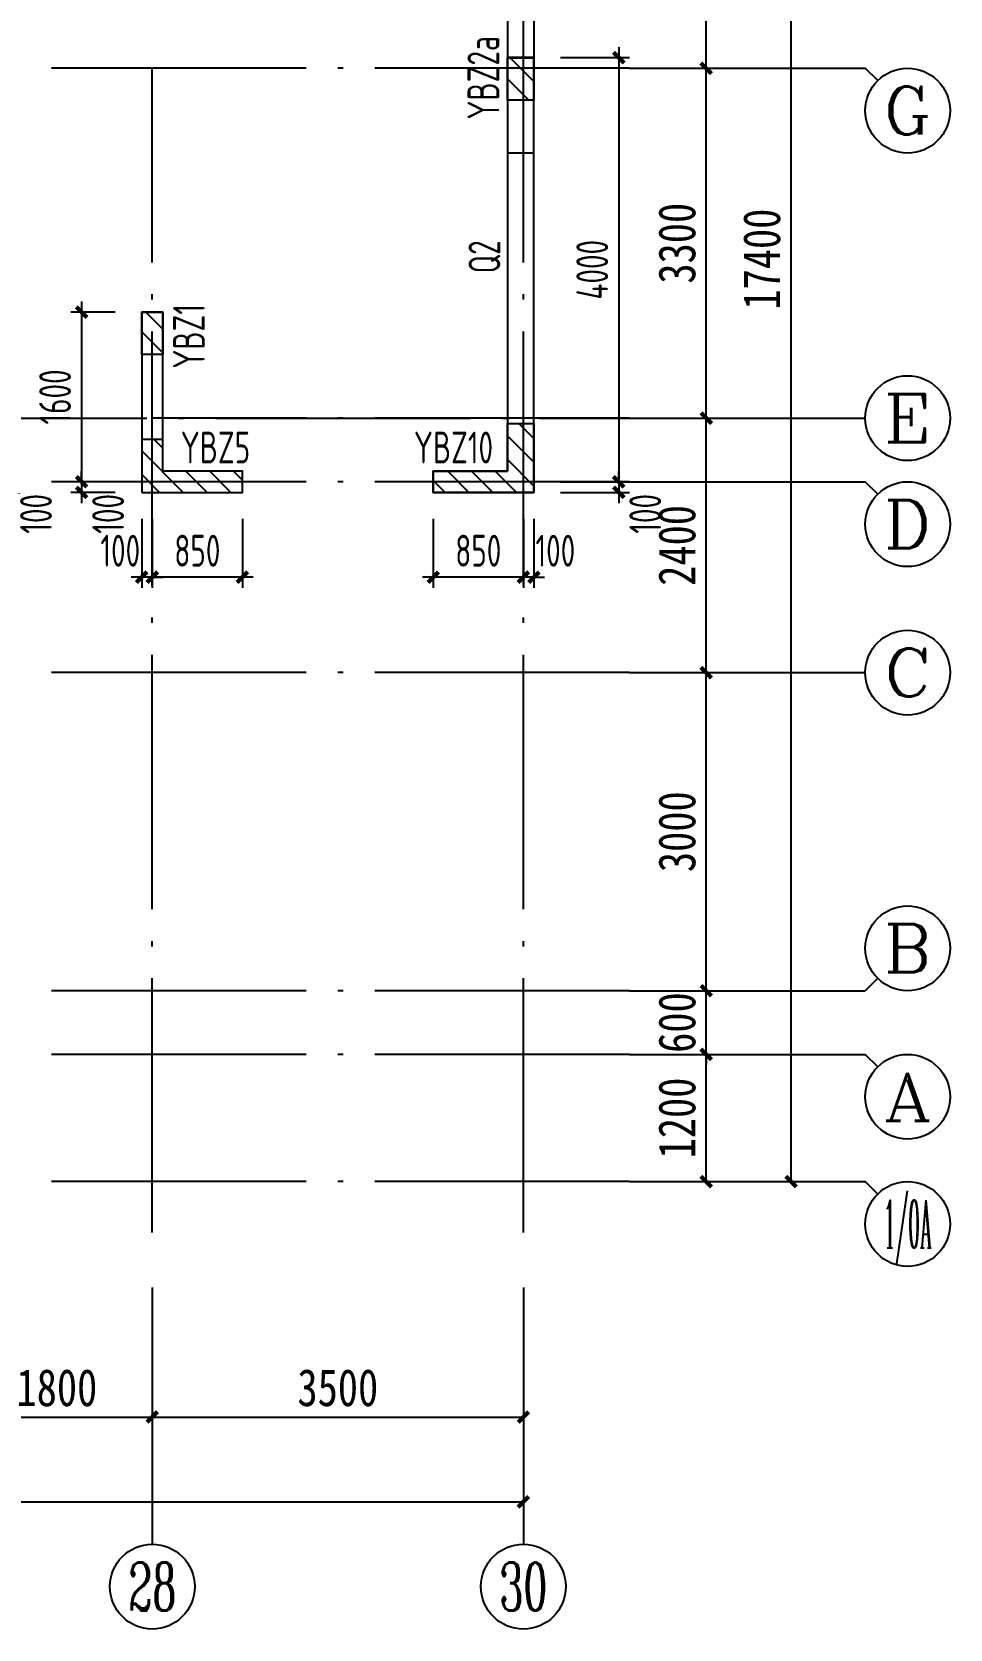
# Model space of a CAD drawing. Extents: x -144902 to 588294, y -160863 to 65494.
# Drawn here: x 21785 to 30445, y -42835 to -27772 of the extents above; entities that cross this region are included whole.
import ezdxf
from ezdxf.enums import TextEntityAlignment as Align

# ---------------------------------------------------------------- set-up
doc = ezdxf.new("R2010")
doc.units = 0
doc.header["$LTSCALE"] = 100
doc.linetypes.add('ACAD_ISO04W100', pattern=[30.5, 24, -3, 0.5, -3])
doc.layers.get('0').update_dxf_attribs({"linetype": 'CONTINUOUS'})
doc.layers.get('Defpoints').update_dxf_attribs({"linetype": 'CONTINUOUS'})
for name, color, linetype in [('AXIS', 3, 'CONTINUOUS'), ('AXIS_TEXT', 7, 'CONTINUOUS'), ('colu', 255, 'CONTINUOUS'), ('DIM', 3, 'CONTINUOUS'), ('DOTE', 253, 'ACAD_ISO04W100'), ('hatch1', 253, 'CONTINUOUS'), ('TEXT', 7, 'CONTINUOUS'), ('剪力墙身标注', 7, 'CONTINUOUS'), ('砼墙', 3, 'CONTINUOUS'), ('门', 174, 'CONTINUOUS')]:
    doc.layers.add(name, color=color, linetype=linetype)
doc.styles.add('_HZTXT', font='complex.shx', dxfattribs={"width": 0.7, "bigfont": 'tssdchn.shx'})
doc.styles.add('COMPLEX', font='COMPLEX')
doc.styles.add('DIM_FONT', font='SIMHEI.TTF', dxfattribs={"width": 0.8})
doc.styles.get("Standard").update_dxf_attribs({"font": 'tssdeng.shx', "width": 0.7, "bigfont": 'tssdchn.shx'})
doc.styles.add('TSSD_Dimension', font='Tssdeng.shx', dxfattribs={"width": 0.7, "bigfont": 'tssdchn.shx'})
doc.dimstyles.new('_TCH_ARCH&&100', dxfattribs={"dimtxt": 350, "dimasz": 100, "dimexe": 250, "dimexo": 300, "dimgap": 100, "dimtad": 1, "dimdec": 0, "dimzin": 0, "dimdsep": 46, "dimtxsty": 'DIM_FONT', "dimblk": 'ARCHTICK', "dimcen": 0.09, "dimclrt": 7, "dimazin": 2, "dimtfac": 1, "dimtdec": 0, "dimtix": 1, "dimtmove": 2, "dimatfit": 3, "dimfxl": 1, "dimtolj": 1, "dimtzin": 0, "dimarcsym": 0})
doc.dimstyles.new('TSSD_100_100', dxfattribs={"dimtxt": 300, "dimasz": 100, "dimexe": 100, "dimexo": 250, "dimgap": 100, "dimtad": 1, "dimdec": 0, "dimzin": 0, "dimdsep": 46, "dimtxsty": 'TSSD_Dimension', "dimblk": 'ARCHTICK', "dimcen": 0, "dimdle": 100, "dimclrt": 7, "dimadec": 0, "dimazin": 0, "dimtfac": 1, "dimtdec": 0, "dimtix": 1, "dimtmove": 2, "dimatfit": 3, "dimfxl": 1, "dimtolj": 1, "dimtzin": 0, "dimarcsym": 0})
pattern_1 = [(135, (18956.95, -13940.44), (112.2532, 112.2532), [])]

# ---------------------------------------------------------------- blocks, each defined once
blk = doc.blocks.new('_ArchTick')
at = {"color": 0, "linetype": 'ByBlock', "const_width": 0.4}
blk.add_lwpolyline([(-0.5, -0.5), (0.5, 0.5)], dxfattribs=at)
blk = doc.blocks.new('*D783')
at = {"layer": 'Defpoints', "color": 0}
for p in [(22820, -30415), (22253, -32015), (22820, -32015)]:
    blk.add_point(p, dxfattribs=at)
at = {"layer": 'DIM', "color": 0, "lineweight": -2}
for p, q in [((22570, -30415), (22153, -30415)), ((22253, -30315), (22253, -32115)), ((22570, -32015), (22153, -32015))]:
    blk.add_line(p, q, dxfattribs=at)
at = {"layer": 'DIM', "color": 0, "lineweight": -2, "xscale": 100, "yscale": 100, "zscale": 100}
for p, rotation in [((22253, -30415), 90), ((22253, -32015), 270)]:
    blk.add_blockref('_ArchTick', p, dxfattribs=dict(at, rotation=rotation))
at = {"layer": 'DIM', "color": 7, "insert": (22003, -31215), "char_height": 300, "attachment_point": 5, "rotation": 90, "style": 'TSSD_Dimension'}
blk.add_mtext('\\A1;1600', dxfattribs=at)
blk = doc.blocks.new('*D784')
at = {"layer": 'Defpoints', "color": 0}
for p in [(22920, -32115), (23770, -32115), (22920, -32915)]:
    blk.add_point(p, dxfattribs=at)
at = {"layer": 'DIM', "color": 0, "lineweight": -2}
for p, q in [((22920, -32365), (22920, -33015)), ((23770, -32365), (23770, -33015)), ((23870, -32915), (22820, -32915))]:
    blk.add_line(p, q, dxfattribs=at)
at = {"layer": 'DIM', "color": 0, "lineweight": -2, "xscale": 100, "yscale": 100, "zscale": 100, "rotation": 180}
blk.add_blockref('_ArchTick', (22920, -32915), dxfattribs=at)
at = {"layer": 'DIM', "color": 0, "lineweight": -2, "xscale": 100, "yscale": 100, "zscale": 100}
blk.add_blockref('_ArchTick', (23770, -32915), dxfattribs=at)
at = {"layer": 'DIM', "color": 7, "insert": (23345, -32665), "char_height": 300, "attachment_point": 5, "style": 'TSSD_Dimension'}
blk.add_mtext('\\A1;850', dxfattribs=at)
blk = doc.blocks.new('*D785')
at = {"layer": 'Defpoints', "color": 0}
for p in [(22820, -32115), (22920, -32115), (22820, -32915)]:
    blk.add_point(p, dxfattribs=at)
at = {"layer": 'DIM', "color": 0, "lineweight": -2}
for p, q in [((22820, -32365), (22820, -33015)), ((22920, -32365), (22920, -33015)), ((22820, -32915), (22720, -32915)), ((22920, -32915), (22820, -32915)), ((22920, -32915), (23020, -32915))]:
    blk.add_line(p, q, dxfattribs=at)
at = {"layer": 'DIM', "color": 0, "lineweight": -2, "xscale": 100, "yscale": 100, "zscale": 100}
blk.add_blockref('_ArchTick', (22820, -32915), dxfattribs=at)
at = {"layer": 'DIM', "color": 0, "lineweight": -2, "xscale": 100, "yscale": 100, "zscale": 100, "rotation": 180}
blk.add_blockref('_ArchTick', (22920, -32915), dxfattribs=at)
at = {"layer": 'DIM', "color": 7, "insert": (22618, -32665), "char_height": 300, "attachment_point": 5, "style": 'TSSD_Dimension'}
blk.add_mtext('\\A1;100', dxfattribs=at)
blk = doc.blocks.new('*D786')
at = {"layer": 'Defpoints', "color": 0}
for p in [(26520, -28015), (26520, -32015), (27320, -32015)]:
    blk.add_point(p, dxfattribs=at)
at = {"layer": 'DIM', "color": 0, "lineweight": -2}
for p, q in [((26770, -28015), (27420, -28015)), ((27320, -27915), (27320, -32115)), ((26770, -32015), (27420, -32015))]:
    blk.add_line(p, q, dxfattribs=at)
at = {"layer": 'DIM', "color": 0, "lineweight": -2, "xscale": 100, "yscale": 100, "zscale": 100}
for p, rotation in [((27320, -28015), 90), ((27320, -32015), 270)]:
    blk.add_blockref('_ArchTick', p, dxfattribs=dict(at, rotation=rotation))
at = {"layer": 'DIM', "color": 7, "insert": (27070, -30015), "char_height": 300, "attachment_point": 5, "rotation": 90, "style": 'TSSD_Dimension'}
blk.add_mtext('\\A1;4000', dxfattribs=at)
blk = doc.blocks.new('*D787')
at = {"layer": 'Defpoints', "color": 0}
for p in [(26420, -32115), (26520, -32115), (26420, -32915)]:
    blk.add_point(p, dxfattribs=at)
at = {"layer": 'DIM', "color": 0, "lineweight": -2}
for p, q in [((26420, -32365), (26420, -33015)), ((26520, -32365), (26520, -33015)), ((26420, -32915), (26320, -32915)), ((26520, -32915), (26420, -32915)), ((26520, -32915), (26620, -32915))]:
    blk.add_line(p, q, dxfattribs=at)
at = {"layer": 'DIM', "color": 0, "lineweight": -2, "xscale": 100, "yscale": 100, "zscale": 100}
blk.add_blockref('_ArchTick', (26420, -32915), dxfattribs=at)
at = {"layer": 'DIM', "color": 0, "lineweight": -2, "xscale": 100, "yscale": 100, "zscale": 100, "rotation": 180}
blk.add_blockref('_ArchTick', (26520, -32915), dxfattribs=at)
at = {"layer": 'DIM', "color": 7, "insert": (26722, -32665), "char_height": 300, "attachment_point": 5, "style": 'TSSD_Dimension'}
blk.add_mtext('\\A1;100', dxfattribs=at)
blk = doc.blocks.new('*D788')
at = {"layer": 'Defpoints', "color": 0}
for p in [(25570, -32115), (26420, -32115), (25570, -32915)]:
    blk.add_point(p, dxfattribs=at)
at = {"layer": 'DIM', "color": 0, "lineweight": -2}
for p, q in [((25570, -32365), (25570, -33015)), ((26420, -32365), (26420, -33015)), ((26520, -32915), (25470, -32915))]:
    blk.add_line(p, q, dxfattribs=at)
at = {"layer": 'DIM', "color": 0, "lineweight": -2, "xscale": 100, "yscale": 100, "zscale": 100, "rotation": 180}
blk.add_blockref('_ArchTick', (25570, -32915), dxfattribs=at)
at = {"layer": 'DIM', "color": 0, "lineweight": -2, "xscale": 100, "yscale": 100, "zscale": 100}
blk.add_blockref('_ArchTick', (26420, -32915), dxfattribs=at)
at = {"layer": 'DIM', "color": 7, "insert": (25995, -32665), "char_height": 300, "attachment_point": 5, "style": 'TSSD_Dimension'}
blk.add_mtext('\\A1;850', dxfattribs=at)
blk = doc.blocks.new('*D793')
at = {"layer": 'Defpoints', "color": 0}
for p in [(26520, -32015), (26520, -32115), (27320, -32115)]:
    blk.add_point(p, dxfattribs=at)
at = {"layer": 'DIM', "color": 0, "lineweight": -2}
for p, q in [((27320, -32015), (27320, -31915)), ((26770, -32015), (27420, -32015)), ((27320, -32015), (27320, -32115)), ((26770, -32115), (27420, -32115)), ((27320, -32115), (27320, -32215))]:
    blk.add_line(p, q, dxfattribs=at)
at = {"layer": 'DIM', "color": 0, "lineweight": -2, "xscale": 100, "yscale": 100, "zscale": 100}
for p, rotation in [((27320, -32015), 270), ((27320, -32115), 90)]:
    blk.add_blockref('_ArchTick', p, dxfattribs=dict(at, rotation=rotation))
at = {"layer": 'DIM', "color": 7, "insert": (27570, -32317), "char_height": 300, "attachment_point": 5, "rotation": 90, "style": 'TSSD_Dimension'}
blk.add_mtext('\\A1;100', dxfattribs=at)
blk = doc.blocks.new('*D794')
at = {"layer": 'Defpoints', "color": 0}
for p in [(22820, -32015), (22253, -32115), (22820, -32115)]:
    blk.add_point(p, dxfattribs=at)
at = {"layer": 'DIM', "color": 0, "lineweight": -2}
for p, q in [((22253, -32015), (22253, -31915)), ((22570, -32015), (22153, -32015)), ((22253, -32015), (22253, -32115)), ((22570, -32115), (22153, -32115)), ((22253, -32115), (22253, -32215))]:
    blk.add_line(p, q, dxfattribs=at)
at = {"layer": 'DIM', "color": 0, "lineweight": -2, "xscale": 100, "yscale": 100, "zscale": 100}
for p, rotation in [((22253, -32015), 270), ((22253, -32115), 90)]:
    blk.add_blockref('_ArchTick', p, dxfattribs=dict(at, rotation=rotation))
at = {"layer": 'DIM', "color": 7, "insert": (22503, -32317), "char_height": 300, "attachment_point": 5, "rotation": 90, "style": 'TSSD_Dimension'}
blk.add_mtext('\\A1;100', dxfattribs=at)
blk = doc.blocks.new('*D796')
at = {"layer": 'Defpoints', "color": 0}
for p in [(21220, -32015), (21220, -32115), (21573, -32115)]:
    blk.add_point(p, dxfattribs=at)
at = {"layer": 'DIM', "color": 0, "lineweight": -2}
for p, q in [((21573, -32015), (21573, -31915)), ((21470, -32015), (21673, -32015)), ((21573, -32015), (21573, -32115)), ((21470, -32115), (21673, -32115)), ((21573, -32115), (21573, -32215))]:
    blk.add_line(p, q, dxfattribs=at)
at = {"layer": 'DIM', "color": 0, "lineweight": -2, "xscale": 100, "yscale": 100, "zscale": 100}
for p, rotation in [((21573, -32015), 270), ((21573, -32115), 90)]:
    blk.add_blockref('_ArchTick', p, dxfattribs=dict(at, rotation=rotation))
at = {"layer": 'DIM', "color": 7, "insert": (21823, -32317), "char_height": 300, "attachment_point": 5, "rotation": 90, "style": 'TSSD_Dimension'}
blk.add_mtext('\\A1;100', dxfattribs=at)
blk = doc.blocks.new('*D918')
at = {"layer": 'AXIS', "color": 0, "lineweight": -2}
for p, q in [((27720, -37415), (28395, -37415)), ((28145, -38615), (28145, -37415)), ((27720, -38615), (28395, -38615))]:
    blk.add_line(p, q, dxfattribs=at)
at = {"layer": 'Defpoints', "color": 0}
for p in [(27420, -37415), (28145, -37415), (27420, -38615)]:
    blk.add_point(p, dxfattribs=at)
at = {"layer": 'AXIS', "color": 0, "lineweight": -2, "xscale": 100, "yscale": 100, "zscale": 100}
for p, rotation in [((28145, -37415), 90), ((28145, -38615), 270)]:
    blk.add_blockref('_ArchTick', p, dxfattribs=dict(at, rotation=rotation))
at = {"layer": 'AXIS', "color": 7, "insert": (27870, -38015), "char_height": 350, "attachment_point": 5, "rotation": 90, "style": 'DIM_FONT'}
blk.add_mtext('\\A1;1200', dxfattribs=at)
blk = doc.blocks.new('*D919')
at = {"layer": 'AXIS', "color": 0, "lineweight": -2}
for p, q in [((28145, -36815), (28145, -36715)), ((27720, -36815), (28395, -36815)), ((28145, -37415), (28145, -36815)), ((27720, -37415), (28395, -37415)), ((28145, -37415), (28145, -37515))]:
    blk.add_line(p, q, dxfattribs=at)
at = {"layer": 'Defpoints', "color": 0}
for p in [(27420, -36815), (28145, -36815), (27420, -37415)]:
    blk.add_point(p, dxfattribs=at)
at = {"layer": 'AXIS', "color": 0, "lineweight": -2, "xscale": 100, "yscale": 100, "zscale": 100}
for p, rotation in [((28145, -36815), 270), ((28145, -37415), 90)]:
    blk.add_blockref('_ArchTick', p, dxfattribs=dict(at, rotation=rotation))
at = {"layer": 'AXIS', "color": 7, "insert": (27870, -37115), "char_height": 350, "attachment_point": 5, "rotation": 90, "style": 'DIM_FONT'}
blk.add_mtext('\\A1;600', dxfattribs=at)
blk = doc.blocks.new('*D920')
at = {"layer": 'AXIS', "color": 0, "lineweight": -2}
for p, q in [((27720, -33815), (28395, -33815)), ((28145, -36815), (28145, -33815)), ((27720, -36815), (28395, -36815))]:
    blk.add_line(p, q, dxfattribs=at)
at = {"layer": 'Defpoints', "color": 0}
for p in [(27420, -33815), (28145, -33815), (27420, -36815)]:
    blk.add_point(p, dxfattribs=at)
at = {"layer": 'AXIS', "color": 0, "lineweight": -2, "xscale": 100, "yscale": 100, "zscale": 100}
for p, rotation in [((28145, -33815), 90), ((28145, -36815), 270)]:
    blk.add_blockref('_ArchTick', p, dxfattribs=dict(at, rotation=rotation))
at = {"layer": 'AXIS', "color": 7, "insert": (27870, -35315), "char_height": 350, "attachment_point": 5, "rotation": 90, "style": 'DIM_FONT'}
blk.add_mtext('\\A1;3000', dxfattribs=at)
blk = doc.blocks.new('*D921')
at = {"layer": 'AXIS', "color": 0, "lineweight": -2}
for p, q in [((27720, -31415), (28395, -31415)), ((28145, -33815), (28145, -31415)), ((27720, -33815), (28395, -33815))]:
    blk.add_line(p, q, dxfattribs=at)
at = {"layer": 'Defpoints', "color": 0}
for p in [(27420, -31415), (28145, -31415), (27420, -33815)]:
    blk.add_point(p, dxfattribs=at)
at = {"layer": 'AXIS', "color": 0, "lineweight": -2, "xscale": 100, "yscale": 100, "zscale": 100}
for p, rotation in [((28145, -31415), 90), ((28145, -33815), 270)]:
    blk.add_blockref('_ArchTick', p, dxfattribs=dict(at, rotation=rotation))
at = {"layer": 'AXIS', "color": 7, "insert": (27870, -32615), "char_height": 350, "attachment_point": 5, "rotation": 90, "style": 'DIM_FONT'}
blk.add_mtext('\\A1;2400', dxfattribs=at)
blk = doc.blocks.new('*D922')
at = {"layer": 'AXIS', "color": 0, "lineweight": -2}
for p, q in [((27720, -28115), (28395, -28115)), ((28145, -31415), (28145, -28115)), ((27720, -31415), (28395, -31415))]:
    blk.add_line(p, q, dxfattribs=at)
at = {"layer": 'Defpoints', "color": 0}
for p in [(27420, -28115), (28145, -28115), (27420, -31415)]:
    blk.add_point(p, dxfattribs=at)
at = {"layer": 'AXIS', "color": 0, "lineweight": -2, "xscale": 100, "yscale": 100, "zscale": 100}
for p, rotation in [((28145, -28115), 90), ((28145, -31415), 270)]:
    blk.add_blockref('_ArchTick', p, dxfattribs=dict(at, rotation=rotation))
at = {"layer": 'AXIS', "color": 7, "insert": (27870, -29765), "char_height": 350, "attachment_point": 5, "rotation": 90, "style": 'DIM_FONT'}
blk.add_mtext('\\A1;3300', dxfattribs=at)
blk = doc.blocks.new('*D923')
at = {"layer": 'AXIS', "color": 0, "lineweight": -2}
for p, q in [((27720, -25415), (28395, -25415)), ((28145, -28115), (28145, -25415)), ((27720, -28115), (28395, -28115))]:
    blk.add_line(p, q, dxfattribs=at)
at = {"layer": 'Defpoints', "color": 0}
for p in [(27420, -25415), (28145, -25415), (27420, -28115)]:
    blk.add_point(p, dxfattribs=at)
at = {"layer": 'AXIS', "color": 0, "lineweight": -2, "xscale": 100, "yscale": 100, "zscale": 100}
for p, rotation in [((28145, -25415), 90), ((28145, -28115), 270)]:
    blk.add_blockref('_ArchTick', p, dxfattribs=dict(at, rotation=rotation))
at = {"layer": 'AXIS', "color": 7, "insert": (27870, -26765), "char_height": 350, "attachment_point": 5, "rotation": 90, "style": 'DIM_FONT'}
blk.add_mtext('\\A1;2700', dxfattribs=at)
blk = doc.blocks.new('*D926')
at = {"layer": 'AXIS', "color": 0, "lineweight": -2}
for p, q in [((27720, -21215), (29195, -21215)), ((28945, -38615), (28945, -21215)), ((27720, -38615), (29195, -38615))]:
    blk.add_line(p, q, dxfattribs=at)
at = {"layer": 'Defpoints', "color": 0}
for p in [(27420, -21215), (28945, -21215), (27420, -38615, 0)]:
    blk.add_point(p, dxfattribs=at)
at = {"layer": 'AXIS', "color": 0, "lineweight": -2, "xscale": 100, "yscale": 100, "zscale": 100}
for p, rotation in [((28945, -21215), 90), ((28945, -38615), 270)]:
    blk.add_blockref('_ArchTick', p, dxfattribs=dict(at, rotation=rotation))
at = {"layer": 'AXIS', "color": 7, "insert": (28670, -29915), "char_height": 350, "attachment_point": 5, "rotation": 90, "style": 'DIM_FONT'}
blk.add_mtext('\\A1;17400', dxfattribs=at)
blk = doc.blocks.new('*D946')
at = {"layer": 'AXIS', "color": 0, "lineweight": -2}
for p, q in [((22920, -39915), (22920, -41085)), ((26420, -39915), (26420, -41085)), ((22920, -40835), (26420, -40835))]:
    blk.add_line(p, q, dxfattribs=at)
at = {"layer": 'Defpoints', "color": 0}
for p in [(22920, -39615), (26420, -39615), (26420, -40835)]:
    blk.add_point(p, dxfattribs=at)
at = {"layer": 'AXIS', "color": 0, "lineweight": -2, "xscale": 100, "yscale": 100, "zscale": 100, "rotation": 180}
blk.add_blockref('_ArchTick', (22920, -40835), dxfattribs=at)
at = {"layer": 'AXIS', "color": 0, "lineweight": -2, "xscale": 100, "yscale": 100, "zscale": 100}
blk.add_blockref('_ArchTick', (26420, -40835), dxfattribs=at)
at = {"layer": 'AXIS', "color": 7, "insert": (24670, -40560), "char_height": 350, "attachment_point": 5, "style": 'DIM_FONT'}
blk.add_mtext('\\A1;3500', dxfattribs=at)
blk = doc.blocks.new('*D947')
at = {"layer": 'AXIS', "color": 0, "lineweight": -2}
for p, q in [((21120, -39915), (21120, -41085)), ((22920, -39915), (22920, -41085)), ((21120, -40835), (22920, -40835))]:
    blk.add_line(p, q, dxfattribs=at)
at = {"layer": 'Defpoints', "color": 0}
for p in [(21120, -39615), (22920, -39615), (22920, -40835)]:
    blk.add_point(p, dxfattribs=at)
at = {"layer": 'AXIS', "color": 0, "lineweight": -2, "xscale": 100, "yscale": 100, "zscale": 100, "rotation": 180}
blk.add_blockref('_ArchTick', (21120, -40835), dxfattribs=at)
at = {"layer": 'AXIS', "color": 0, "lineweight": -2, "xscale": 100, "yscale": 100, "zscale": 100}
blk.add_blockref('_ArchTick', (22920, -40835), dxfattribs=at)
at = {"layer": 'AXIS', "color": 7, "insert": (22020, -40560), "char_height": 350, "attachment_point": 5, "style": 'DIM_FONT'}
blk.add_mtext('\\A1;1800', dxfattribs=at)
blk = doc.blocks.new('*D962')
at = {"layer": 'AXIS', "color": 0, "lineweight": -2}
for p, q in [((-12680, -39915), (-12680, -41885)), ((26420, -39915), (26420, -41885)), ((-12680, -41635), (26420, -41635))]:
    blk.add_line(p, q, dxfattribs=at)
at = {"layer": 'Defpoints', "color": 0}
for p in [(-12680, -39615, 0), (26420, -39615, 0), (26420, -41635)]:
    blk.add_point(p, dxfattribs=at)
at = {"layer": 'AXIS', "color": 0, "lineweight": -2, "xscale": 100, "yscale": 100, "zscale": 100, "rotation": 180}
blk.add_blockref('_ArchTick', (-12680, -41635), dxfattribs=at)
at = {"layer": 'AXIS', "color": 0, "lineweight": -2, "xscale": 100, "yscale": 100, "zscale": 100}
blk.add_blockref('_ArchTick', (26420, -41635), dxfattribs=at)
at = {"layer": 'AXIS', "color": 7, "insert": (6870, -41360), "char_height": 350, "attachment_point": 5, "style": 'DIM_FONT'}
blk.add_mtext('\\A1;39100', dxfattribs=at)
blk = doc.blocks.new('_AXISO')
blk.add_circle((0, 0), 0.5)
at = {"layer": 'AXIS_TEXT', "style": 'COMPLEX', "width": 1.041667}
blk.add_attdef('A', text='', height=0.56, dxfattribs=at).set_placement((-0.25, -0.28), (0.25, -0.28), align=Align.FIT)

msp = doc.modelspace()

# ---------------------------------------------------------------- hatches: boundary and pattern name
at = {"layer": 'hatch1'}
h = msp.add_hatch(dxfattribs=at)
h.set_pattern_fill('ANSI31', color=256, scale=50, style=0)
h.set_pattern_definition(pattern_1)
h.paths.add_polyline_path([(26520.107, -28015.151), (26520.107, -28415.151), (26270.107, -28415.151), (26270.107, -28015.151)])
h = msp.add_hatch(dxfattribs=at)
h.set_pattern_fill('ANSI31', color=256, scale=50, style=0)
h.set_pattern_definition(pattern_1)
h.paths.add_polyline_path([(23020.107, -30414.757), (23020.107, -30814.757), (22820.107, -30814.757), (22820.107, -30414.757)])
h = msp.add_hatch(dxfattribs=at)
h.set_pattern_fill('ANSI31', color=256, scale=50, style=0)
h.set_pattern_definition(pattern_1)
h.paths.add_polyline_path([(26270.107, -31914.746), (26270.107, -31464.746), (26520.107, -31464.746), (26520.107, -32114.746), (25570.107, -32114.746), (25570.107, -31914.746)])
h = msp.add_hatch(dxfattribs=at)
h.set_pattern_fill('ANSI31', color=256, scale=50, style=0)
h.set_pattern_definition(pattern_1)
h.paths.add_polyline_path([(22820.107, -32114.757), (23770.107, -32114.757), (23770.107, -31914.76), (23019.62, -31914.76), (23019.649, -31614.772), (22820.096, -31614.764)])

# ---------------------------------------------------------------- linework, layer by layer
at = {"layer": 'AXIS'}
for p, q in [((27420.107, -28114.757, 0), (29645.107, -28114.757, 0)), ((29762.264, -28231.914, 0), (29645.107, -28114.757, 0)), ((27420.107, -31414.757, 0), (29645.107, -31414.757, 0)), ((27420.107, -32014.757, 0), (29645.107, -32014.757, 0)), ((29762.264, -32131.914, 0), (29645.107, -32014.757, 0)), ((27420.107, -33814.757, 0), (29645.107, -33814.757, 0)), ((29762.264, -36697.6, 0), (29645.107, -36814.757, 0)), ((27420.107, -36814.757, 0), (29645.107, -36814.757, 0)), ((27420.107, -37414.757, 0), (29645.107, -37414.757, 0)), ((29762.264, -37531.914, 0), (29645.107, -37414.757, 0)), ((27420.107, -38614.757, 0), (29645.107, -38614.757, 0)), ((29762.264, -38731.914, 0), (29645.107, -38614.757, 0)), ((22920.107, -39614.757, 0), (22920.107, -42034.864, 0)), ((26420.107, -39614.757, 0), (26420.107, -42034.864, 0))]:
    msp.add_line(p, q, dxfattribs=at)
at = {"layer": 'colu', "color": 1}
msp.add_line((26520.107, -28915.151, 0), (26270.107, -28915.151, 0), dxfattribs=at)
at = {"layer": 'colu', "color": 1, "elevation": 0}
for points in [[(26520.107, -28015.151), (26520.107, -28415.151), (26270.107, -28415.151), (26270.107, -28015.151), (26520.107, -28015.151)], [(23020.107, -30414.757), (23020.107, -30814.757), (22820.107, -30814.757), (22820.107, -30414.757), (23020.107, -30414.757)], [(26270.107, -31914.746), (26270.107, -31464.746), (26520.107, -31464.746), (26520.107, -32114.746), (25570.107, -32114.746), (25570.107, -31914.746), (26270.107, -31914.746)], [(22820.107, -32114.757), (23770.107, -32114.757), (23770.107, -31914.76), (23019.62, -31914.76), (23019.649, -31614.772), (22820.096, -31614.764), (22820.107, -32114.757)]]:
    msp.add_lwpolyline(points, dxfattribs=at)
at = {"layer": 'DOTE'}
for p, q in [((26420.107, -39096.366), (26420.107, -20214.757)), ((27420.107, -28114.757), (17220.107, -28114.757)), ((22920.107, -39096.366), (22920.107, -28114.757)), ((-882.06, -31414.757), (27420.107, -31414.757)), ((27420.107, -31414.757), (22920.107, -31414.757)), ((27420.107, -32014.757), (-13679.893, -32014.757)), ((27420.107, -33814.757), (-13679.893, -33814.757)), ((27420.107, -36814.757), (-13679.893, -36814.757)), ((27420.107, -37414.757), (12420.107, -37414.757)), ((27420.107, -38614.757), (-13679.893, -38614.757))]:
    msp.add_line(p, q, dxfattribs=at)
at = {"layer": '砼墙', "elevation": 0}
for points in [[(26270.107, -31914.746), (25570.107, -31914.746), (25570.107, -32114.746), (26520.107, -32114.746), (26520.107, -28014.746), (26270.107, -28014.746)], [(22820.107, -32114.746), (23770.107, -32114.746), (23770.107, -31914.746), (23020.107, -31914.746), (23020.107, -30414.757), (22820.107, -30414.757)]]:
    msp.add_lwpolyline(points, close=True, dxfattribs=at)
at = {"layer": '门'}
for p, q in [((26270.107, -27014.746, 0), (26270.107, -28015.151, 0)), ((26520.107, -27014.746), (26520.107, -28014.746))]:
    msp.add_line(p, q, dxfattribs=at)

# ---------------------------------------------------------------- block references
at = {"layer": 'AXIS'}
ref = msp.add_blockref('_AXISO', (30045.107, -28514.757, 0), dxfattribs=dict(at, xscale=800, yscale=800, zscale=800))
ref.add_attrib('A', 'G', dxfattribs={"layer": 'AXIS_TEXT', "height": 452.548, "style": '_HZTXT', "width": 1.166667}).set_placement((29818.833, -28741.031, 0), (30271.381, -28741.031, 0), align=Align.FIT)
ref = msp.add_blockref('_AXISO', (30045.107, -31414.757, 0), dxfattribs=dict(at, xscale=800, yscale=800, zscale=800))
ref.add_attrib('A', 'E', dxfattribs={"layer": 'AXIS_TEXT', "height": 452.548, "style": '_HZTXT', "width": 1.3125}).set_placement((29818.833, -31641.031, 0), (30271.381, -31641.031, 0), align=Align.FIT)
ref = msp.add_blockref('_AXISO', (30045.107, -32414.757, 0), dxfattribs=dict(at, xscale=800, yscale=800, zscale=800))
ref.add_attrib('A', 'D', dxfattribs={"layer": 'AXIS_TEXT', "height": 452.548, "style": '_HZTXT', "width": 1.235294}).set_placement((29818.833, -32641.031, 0), (30271.381, -32641.031, 0), align=Align.FIT)
ref = msp.add_blockref('_AXISO', (30045.107, -33814.757, 0), dxfattribs=dict(at, xscale=800, yscale=800, zscale=800))
ref.add_attrib('A', 'C', dxfattribs={"layer": 'AXIS_TEXT', "height": 452.548, "style": '_HZTXT', "width": 1.4}).set_placement((29818.833, -34041.031, 0), (30271.381, -34041.031, 0), align=Align.FIT)
ref = msp.add_blockref('_AXISO', (30045.107, -36414.757, 0), dxfattribs=dict(at, xscale=800, yscale=800, zscale=800))
ref.add_attrib('A', 'B', dxfattribs={"layer": 'AXIS_TEXT', "height": 452.548, "style": '_HZTXT', "width": 1.235294}).set_placement((29818.833, -36641.031, 0), (30271.381, -36641.031, 0), align=Align.FIT)
ref = msp.add_blockref('_AXISO', (30045.107, -37814.757, 0), dxfattribs=dict(at, xscale=800, yscale=800, zscale=800))
ref.add_attrib('A', 'A', dxfattribs={"layer": 'AXIS_TEXT', "height": 452.548, "style": '_HZTXT', "width": 1.166667}).set_placement((29818.833, -38041.031, 0), (30271.381, -38041.031, 0), align=Align.FIT)
ref = msp.add_blockref('_AXISO', (30045.107, -39014.757, 0), dxfattribs=dict(at, xscale=800, yscale=800, zscale=800))
ref.add_attrib('A', '1/0A', dxfattribs={"layer": 'AXIS_TEXT', "height": 452.5483, "style": '_HZTXT', "width": 0.28}).set_placement((29818.833, -39241.031, 0), (30271.381, -39241.031, 0), align=Align.FIT)
ref = msp.add_blockref('_AXISO', (22920.107, -42434.864, 0), dxfattribs=dict(at, xscale=800, yscale=800, zscale=800))
ref.add_attrib('A', '28', dxfattribs={"layer": 'AXIS_TEXT', "height": 452.5483, "style": '_HZTXT', "width": 0.617647}).set_placement((22693.833, -42661.138, 0), (23146.381, -42661.138, 0), align=Align.FIT)
ref = msp.add_blockref('_AXISO', (26420.107, -42434.864, 0), dxfattribs=dict(at, xscale=800, yscale=800, zscale=800))
ref.add_attrib('A', '30', dxfattribs={"layer": 'AXIS_TEXT', "height": 452.5483, "style": '_HZTXT', "width": 0.636364}).set_placement((26193.833, -42661.138, 0), (26646.381, -42661.138, 0), align=Align.FIT)

# ---------------------------------------------------------------- texts
at = {"layer": 'TEXT', "width": 0.7}
msp.add_text('YBZ2a', height=300, rotation=90, dxfattribs=at).set_placement((26192.756, -28598.843))
at = {"layer": 'TEXT', "color": 200, "width": 0.7}
msp.add_text('YBZ1', height=300, rotation=90, dxfattribs=at).set_placement((23415.24, -30948.124))
for s, p in [('YBZ5', (23187.963, -31841.55)), ('YBZ10', (25387.328, -31841.55))]:
    msp.add_text(s, height=300, dxfattribs=at).set_placement(p)
at = {"layer": '剪力墙身标注', "color": 3, "width": 0.7}
msp.add_text('Q2', height=300, rotation=90, dxfattribs=at).set_placement((26203.006, -30049.68))

# ---------------------------------------------------------------- dimensions: what is measured, and where the dimension line sits
at = {"layer": 'AXIS'}
for p1, p2, distance, picture, middle in [((27420.107, -38614.757), (27420.107, -21214.757, 0), -1525, '*D926', (28670.107, -29914.757, 0)), ((27420.107, -28114.757, 0), (27420.107, -25414.757, 0), -725, '*D923', (27870.107, -26764.757, 0)), ((27420.107, -31414.757, 0), (27420.107, -28114.757, 0), -725, '*D922', (27870.107, -29764.757, 0)), ((27420.107, -33814.757, 0), (27420.107, -31414.757, 0), -725, '*D921', (27870.107, -32614.757, 0)), ((27420.107, -36814.757, 0), (27420.107, -33814.757, 0), -725, '*D920', (27870.107, -35314.757, 0)), ((27420.107, -37414.757, 0), (27420.107, -36814.757, 0), -725, '*D919', (27870.107, -37114.757, 0)), ((27420.107, -38614.757, 0), (27420.107, -37414.757, 0), -725, '*D918', (27870.107, -38014.757, 0)), ((-12679.893, -39614.757), (26420.107, -39614.757), -2020.107, '*D962', (6870.107, -41359.864, 0)), ((21120.107, -39614.757, 0), (22920.107, -39614.757, 0), -1220.107, '*D947', (22020.107, -40559.864, 0)), ((22920.107, -39614.757, 0), (26420.107, -39614.757, 0), -1220.107, '*D946', (24670.107, -40559.864, 0))]:
    dim = msp.add_aligned_dim(p1=p1, p2=p2, distance=distance, dimstyle='_TCH_ARCH&&100', dxfattribs=at)
    dim.commit()
    dim.dimension.update_dxf_attribs({"geometry": picture, "text_midpoint": middle})
at = {"layer": 'DIM'}
for p1, p2, distance, picture, middle in [((26520.107, -28014.746), (26520.107, -32014.757), 800, '*D786', (27070.107, -30014.752)), ((22820.107, -30414.757), (22820.107, -32014.757), -566.925, '*D783', (22003.182, -31214.757)), ((23770.107, -32114.746), (22920.107, -32114.746), 800, '*D784', (23345.107, -32664.746)), ((26420.107, -32114.746), (25570.107, -32114.746), 800, '*D788', (25995.107, -32664.746))]:
    dim = msp.add_aligned_dim(p1=p1, p2=p2, distance=distance, dimstyle='TSSD_100_100', dxfattribs=at)
    dim.commit()
    dim.dimension.update_dxf_attribs({"geometry": picture, "text_midpoint": middle})
for base, p1, p2, angle, picture, middle, dimtype in [((21573.113, -32114.757), (21220.107, -32014.757), (21220.107, -32114.757), 90, '*D796', (21823.113, -32316.68), 160), ((22253.182, -32114.746), (22820.107, -32014.757), (22820.107, -32114.746), 270, '*D794', (22503.182, -32316.669), 161), ((27320.107, -32114.746), (26520.107, -32014.757), (26520.107, -32114.746), 270, '*D793', (27570.107, -32316.669), 161), ((22820.107, -32914.746), (22920.107, -32114.746), (22820.107, -32114.746), 180, '*D785', (22618.184, -32664.746), 161), ((26420.107, -32914.746), (26520.107, -32114.746), (26420.107, -32114.746), 180, '*D787', (26722.03, -32664.746), 161)]:
    dim = msp.add_linear_dim(base=base, p1=p1, p2=p2, angle=angle, dimstyle='TSSD_100_100', dxfattribs=at)
    dim.commit()
    dim.dimension.update_dxf_attribs({"geometry": picture, "text_midpoint": middle, "dimtype": dimtype})

doc.saveas('drawing.dxf')
